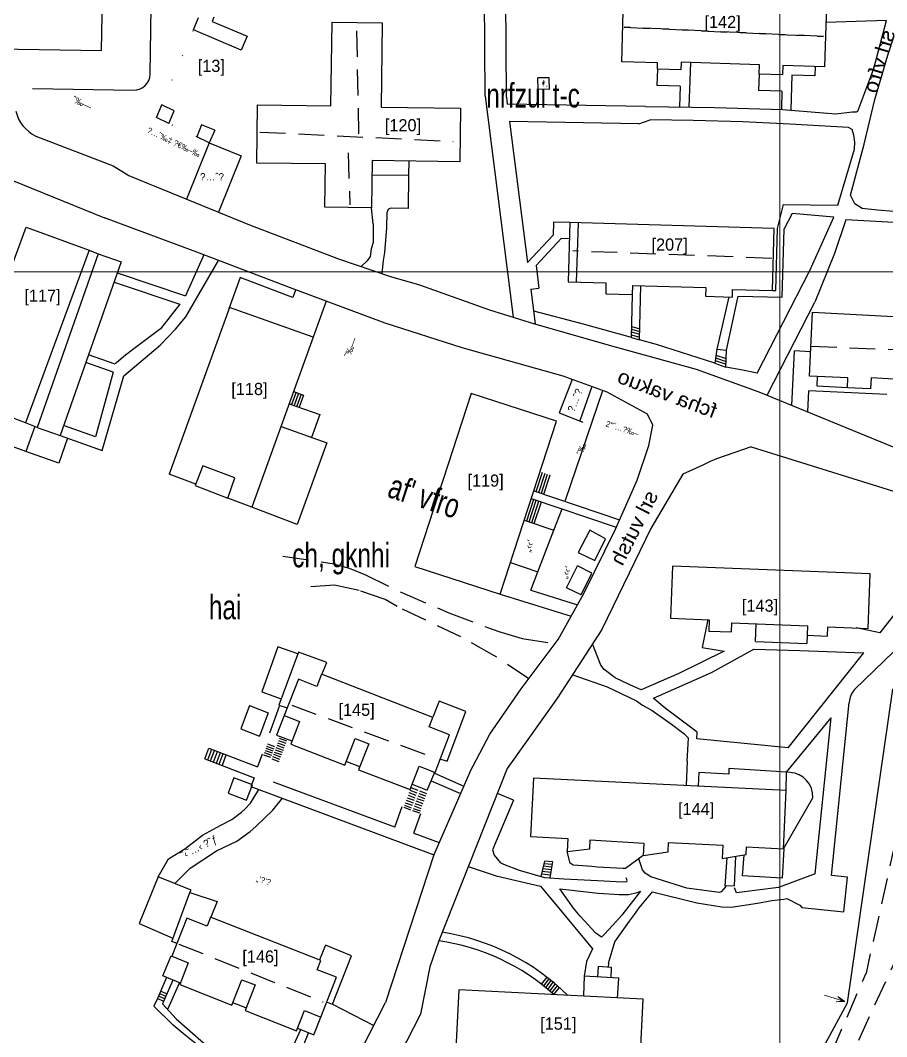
# Model space of a CAD drawing. Header units: millimetres. Extents: x 206768 to 208678, y 737854 to 739416.
# Drawn here: x 207342.4 to 207449.1, y 738494.7 to 738619.9 of the extents above; entities that cross this region are included whole.
import ezdxf
from ezdxf.enums import TextEntityAlignment as Align

# ---------------------------------------------------------------- set-up
doc = ezdxf.new("R2010")
doc.units = ezdxf.units.MM
doc.header["$LTSCALE"] = 0.5
doc.linetypes.add('DOT', pattern=[6.35, 0, -6.35])
doc.linetypes.add('HIDDEN', pattern=[9.524999999999999, 6.35, -3.175])
doc.layers.get('0').update_dxf_attribs({"color": 2})
for name, color, linetype in [('1BATIM', 6, 'Continuous'), ('1GADA', 14, 'Continuous'), ('1MADREGOT', 60, 'Continuous'), ('1nahal', 40, 'HIDDEN'), ('A-BETON', 213, 'DOT'), ('F-MADREGOT', 61, 'Continuous'), ('H-HOUSE', 6, 'Continuous'), ('H-KATAN', 6, 'Continuous'), ('H-MIKLAT', 6, 'Continuous'), ('H-ROOF', 6, 'HIDDEN'), ('H-SCHACHA', 6, 'Continuous'), ('H-ZIBUR', 6, 'Continuous'), ('MISPAR', 1, 'Continuous'), ('TEXT', 7, 'Continuous'), ('TR_ANOT_L', 7, 'Continuous')]:
    doc.layers.add(name, color=color, linetype=linetype)
for name, color, linetype, lineweight in [('1COVER', 7, 'Continuous', 25), ('1DIRT-ROAD', 30, 'HIDDEN', 25), ('1KAV-ASFLT', 7, 'Continuous', 25), ('1PRAT', 12, 'Continuous', 25), ('A-NOTE', 82, 'Continuous', 9), ('R-MER', 7, 'Continuous', 25), ('rehovot', 7, 'Continuous', 40)]:
    doc.layers.add(name, color=color, linetype=linetype, lineweight=lineweight)
doc.layers.add('help', color=2, linetype='Continuous', lineweight=9, plot=False)
doc.styles.add('NR1', font='narkism$.shx')
doc.styles.add('REHOV-BIG', font='gil1.shx', dxfattribs={"height": 1.8})
doc.styles.add('TRHEBTXT', font='hebtxt')

# ---------------------------------------------------------------- blocks, each defined once
blk = doc.blocks.new('ANOT0')
at = {"style": 'TRHEBTXT', "flags": 8}
blk.add_attdef('TEXT', text='', height=1.6, dxfattribs=at).set_placement((0, -1.155555555555556), align=Align.TOP_CENTER)
blk = doc.blocks.new('ANOT10')
at = {"style": 'TRHEBTXT', "flags": 8}
blk.add_attdef('TEXT', text='', height=1.6, dxfattribs=at).set_placement((0, -1.155555555555556), align=Align.TOP_CENTER)
blk = doc.blocks.new('ANOT200')
at = {"style": 'TRHEBTXT', "flags": 8}
blk.add_attdef('TEXT', text='', height=1.8, dxfattribs=at).set_placement((0, 0), align=Align.MIDDLE_CENTER)
blk = doc.blocks.new('ANOT204')
at = {"style": 'TRHEBTXT', "flags": 8}
blk.add_attdef('TEXT', text='', height=1.8, dxfattribs=at).set_placement((0, 0), align=Align.MIDDLE_CENTER)
blk = doc.blocks.new('TR_LOT')
at = {"flags": 8}
blk.add_attdef('LOT', text='', height=3, dxfattribs=at).set_placement((0, 0), align=Align.MIDDLE_CENTER)
blk = doc.blocks.new('hetz')
for p, q in [((0, 0), (-1, 0.35)), ((-0.3, 0), (-1, 0.35)), ((0, 0), (-1, -0.35)), ((-1, -0.35), (-0.3, 0))]:
    blk.add_line(p, q)

msp = doc.modelspace()

# ---------------------------------------------------------------- linework, layer by layer
at = {"layer": '1BATIM'}
for p, q in [((207390.2387335484, 738602.5423281081), (207390.2147539567, 738600.7424428391)), ((207390.2147539567, 738600.7424428391), (207385.7151358755, 738600.8024355556)), ((207374.5064323074, 738569.8245796401), (207380.1313049464, 738567.829712018)), ((207380.1313049464, 738567.829712018), (207376.4927264043, 738557.7530259035)), ((207376.4927264043, 738557.7530259035), (207370.8876020843, 738559.896681287)), ((207404.44932762, 738558.3138099433), (207408.1213856599, 738557.0655894538)), ((207406.1435685653, 738551.9288232763), (207408.1213856598, 738557.0655894538)), ((207402.7468460409, 738553.0834506289), (207406.1435685654, 738551.9288232763)), ((207409.6746152031, 738549.9737638428), (207410.9972309795, 738552.6664739104)), ((207412.7923710246, 738551.7847300597), (207410.9972309795, 738552.6664739104)), ((207411.4697552482, 738549.092019992), (207412.7923710246, 738551.7847300597)), ((207411.4697552482, 738549.092019992), (207409.6746152031, 738549.9737638428)), ((207370.6008510357, 738535.4895239215), (207369.5302862097, 738532.5797042853)), ((207370.6008510357, 738535.4895239215), (207372.9314425628, 738534.5837657476)), ((207372.9314425628, 738534.5837657476), (207371.8608777368, 738531.6739461113)), ((207369.5302862097, 738532.5797042853), (207371.8608777368, 738531.6739461113))]:
    msp.add_line(p, q, dxfattribs=at)
at = {"layer": '1COVER'}
for p, q in [((207399.6255183817, 738610.5187842441), (207399.5293674544, 738625.0585700817)), ((207402.25851502, 738610.4249035781), (207402.17, 738623.8100000002)), ((207358.3781427618, 738613.2474900542), (207358.52, 738621.48)), ((207424.9272355368, 738614.6736077023), (207424.7494429465, 738609.1883770444)), ((207440.3047567362, 738614.1905282638), (207440.2675013914, 738613.0411318833)), ((207420.8597264844, 738613.8543411666), (207420.7949345803, 738611.8553909397)), ((207433.3806525666, 738613.2468569729), (207433.3158606624, 738611.2479067461)), ((207437.4189973182, 738613.1334603467), (207437.2789588965, 738608.8130157039)), ((207440.2675013914, 738613.0411318833), (207437.4189973182, 738613.1334603467)), ((207343.8928520032, 738611.480936641), (207356.3465278961, 738611.2822022394)), ((207423.6822514224, 738611.7618044395), (207420.7949345803, 738611.8553909397)), ((207423.6822514225, 738611.7618044394), (207423.5994077759, 738609.2059245295)), ((207399.6255183817, 738610.5187842441), (207403.0938553461, 738583.3054979864)), ((207402.25851502, 738610.4249035781), (207402.3686377213, 738609.5608581793)), ((207436.2042424635, 738611.1542857273), (207433.3158606624, 738611.2479067461)), ((207436.2042424636, 738611.1542857274), (207436.1312944286, 738608.9037037574)), ((207419.4000000001, 738609.2700000001), (207402.3686377213, 738609.5608581793)), ((207402.6432746582, 738607.4060002007), (207404.8581934871, 738590.027290823)), ((207418.5574549668, 738607.1342210304), (207402.6432746582, 738607.4060002008)), ((207418.5574549666, 738607.1342210304), (207419.98, 738607.61)), ((207425.25, 738607.52), (207419.98, 738607.61)), ((207431.39, 738607.39), (207425.25, 738607.52)), ((207437.17, 738607.1), (207431.39, 738607.39)), ((207444.39, 738606.68), (207437.17, 738607.1)), ((207444.85, 738606.41), (207444.39, 738606.68)), ((207445.06, 738605.73), (207444.85, 738606.41)), ((207445.17, 738604.88), (207445.06, 738605.73)), ((207365.65, 738604.77), (207362.8320644477, 738597.8559513773)), ((207365.65, 738604.77), (207369.5928903037, 738603.1630094547)), ((207369.5928903037, 738603.1630094547), (207366.7749547515, 738596.248960832)), ((207390.2147539567, 738600.7424428391), (207390.1610075483, 738596.7113149785)), ((207385.86, 738594.82), (207385.6613894671, 738596.7713076951)), ((207390.1610075483, 738596.7113149785), (207388.082296996, 738596.739030107)), ((207387.55, 738594.32), (207387.5756756005, 738596.245740373)), ((207408.0804670543, 738595.012288078), (207408.0339976873, 738593.3936864835)), ((207410.0796433236, 738594.9548925731), (207408.0804670543, 738595.012288078)), ((207435.440670749, 738586.5828468319), (207435.6592173388, 738594.2217999935)), ((207408.0339976873, 738593.3936864835), (207404.8581934871, 738590.027290823)), ((207409.0226596841, 738592.9844140561), (207405.9099238932, 738589.6848717676)), ((207410.0222478187, 738592.9557163037), (207409.0226596841, 738592.9844140561)), ((207405.9099238932, 738589.6848717676), (207406.2666478402, 738586.8859422)), ((207354.3301927925, 738588.7657568955), (207362.7147105731, 738585.9557775626)), ((207353.9312470377, 738587.6338612421), (207362.0125970776, 738584.925485258)), ((207405.2746719843, 738586.7595147444), (207406.2666478402, 738586.8859422)), ((207405.2746719843, 738586.7595147444), (207405.8221612837, 738582.4638009254)), ((207418.6438197152, 738580.5254610874), (207418.8350121406, 738587.1942949394)), ((207435.0408343492, 738586.5942859492), (207435.440670749, 738586.5828468319)), ((207380.0533648971, 738585.2803616984), (207378.45, 738580.84)), ((207417.6513558589, 738580.8026552639), (207417.8029178953, 738586.0891724302)), ((207437.4075142985, 738572.4448514204), (207437.7390181321, 738579.1450785539)), ((207439.7365737042, 738579.0462264576), (207437.7390181321, 738579.1450785539)), ((207353.8212524421, 738576.5348032159), (207350.43940963, 738577.7267609986)), ((207354.0836055707, 738577.5026303062), (207350.7718245514, 738578.6698942448)), ((207433.1579871863, 738576.4171329418), (207431.15, 738576.81)), ((207440.5275629952, 738574.7970598001), (207440.5871033089, 738576.0004655684)), ((207412.7852955445, 738574.7508867076), (207411.2876118501, 738570.5366597163)), ((207439.3703457895, 738571.6441696445), (207439.4991365612, 738574.2472388556)), ((207449.1253465619, 738573.7706781164), (207439.4991365612, 738574.2472388556)), ((207444.2623889077, 738574.6121613408), (207440.5275629952, 738574.7970598001)), ((207375.5091908505, 738572.6520299587), (207379.265201674, 738571.3199563527)), ((207379.265201674, 738571.3199563527), (207378.246307373, 738568.4982285993)), ((207351.6604322041, 738568.5634846552), (207347.7015391364, 738569.9588284558)), ((207348.2125329846, 738568.4003403141), (207347.1290500217, 738565.326264098)), ((207347.2693997384, 738568.7327552356), (207352.4621091217, 738566.9025429207)), ((207347.1290500217, 738565.326264098), (207343.0668273083, 738566.7580272659)), ((207405.62558762, 738561.9275127425), (207416.1856697299, 738558.3378878733)), ((207405.3160455147, 738560.9765383217), (207415.7747639455, 738557.4213693951)), ((207432.949442092, 738543.3710918978), (207433.0337252458, 738545.5322893974)), ((207439.2930580641, 738544.1244614384), (207439.2540893281, 738543.125221008)), ((207432.949442092, 738543.3710918978), (207439.2540893281, 738543.125221008)), ((207436.9598587713, 738530.2543010974), (207446.3048644159, 738541.9587116375)), ((207445.1404678103, 738537.4598886654), (207450, 738542.1412341772)), ((207442.2895872332, 738514.5361798793), (207444.474208658, 738535.8613311067)), ((207436.7621518674, 738527.2608228562), (207442.2694724354, 738533.9649774008)), ((207440.3, 738514.74), (207442.2694724354, 738533.9649774008)), ((207424.5179698965, 738528.608237153), (207424.7, 738531.43)), ((207425.6978272484, 738531.3640976218), (207425.750746991, 738532.1844397568)), ((207436.9598587713, 738530.2543010974), (207425.6978272484, 738531.3640976216)), ((207424.5179698965, 738528.608237153), (207424.3908096856, 738525.6108893246)), ((207437.2021930877, 738527.2317599467), (207436.7621518674, 738527.2608228562)), ((207403.1504816299, 738523.8256340409), (207401.1440229398, 738524.6125190251)), ((207436.41, 738517.82), (207440.0013400979, 738524.1009259011)), ((207444.2791744664, 738514.3323597587), (207442.2895872332, 738514.5361798793)), ((207443.8412094385, 738510.0571703167), (207444.2791744664, 738514.3323597587)), ((207438.64, 738510.59), (207443.8412094385, 738510.0571703167)), ((207412.14, 738503.95), (207411.84, 738502.11)), ((207414.83, 738503.74), (207414.7974672723, 738503.223339367)), ((207361.9780273757, 738501.3326858882), (207360.5237776625, 738498.0372759873)), ((207359.2727532677, 738499.3961473127), (207358.8436700212, 738498.4238210568)), ((207380.8253962813, 738498.6835257452), (207385.927822426, 738496.0647662169))]:
    msp.add_line(p, q, dxfattribs=at)
msp.add_lwpolyline([(207376.2911224895, 738586.6388653114), (207375.9673594043, 738585.7422352271), (207375.1872436358, 738586.0342819623), (207369.4692488991, 738588.2049544458), (207368.0706900423, 738584.33592244)], dxfattribs=at)
for centre, radius, start, end in [((207356.378439615, 738613.2819476337), 2, 269.0857577997036, 359.0128142195102), ((207388.0756311653, 738596.2390745423), 0.5, 89.23612943542302, 179.2361294354008), ((207447.4585895078, 738535.5556009257), 3, 140.5976223121454, 174.150829113376), ((207437.0044861837, 738524.2382817055), 3, 357.3757799691849, 86.22133770659144), ((207390.0500937511, 738479.6811198331), 28.18391670192138, 45.43487783700323, 81.24102156783074), ((207390.0500937511, 738479.6811198331), 27.08391670192138, 48.09187342522131, 81.77715310597343)]:
    msp.add_arc(centre, radius, start, end, dxfattribs=at)
at = {"layer": '1DIRT-ROAD'}
for points in [[(207374.72, 738553.86), (207380.78, 738552.97), (207382.89, 738552.37), (207384.9, 738551.58), (207389.38, 738549.39), (207395.16, 738546.9), (207401.33, 738544.57), (207404.21, 738543.72), (207408.2447464941, 738543.0892310063)], [(207405.0238862559, 738538.7640758294), (207400.71, 738541.64), (207396.64, 738543.93), (207388.82, 738547.67), (207387.31, 738548.52), (207384.12, 738549.64), (207381.08, 738550.3), (207378.16, 738550.07)]]:
    msp.add_lwpolyline(points, dxfattribs=at)
at = {"layer": '1GADA'}
msp.add_lwpolyline([(207436.9272056257, 738482.5655419567), (207438.3239297007, 738487.8299541023), (207444.265084472, 738498.8596222743), (207449.8711462728, 738537.4799986924), (207462.6741092966, 738551.0764591811), (207467.2314864136, 738554.601194539)], dxfattribs=at)
at = {"layer": '1KAV-ASFLT'}
for p, q in [((207344.2752948219, 738605.6209556109), (207353.8032559922, 738601.9518745354)), ((207340.0217521396, 738600.713871482), (207352.7489884065, 738595.5304790596)), ((207419.63, 738571.36), (207414.69, 738574.05)), ((207420.3, 738569.99), (207419.63, 738571.36)), ((207419.8, 738567.48), (207420.3, 738569.99)), ((207418.37, 738563.21), (207419.8, 738567.48)), ((207432.4169644482, 738567.3534178061), (207451.13, 738561.49)), ((207415.68, 738557.21), (207418.37, 738563.21)), ((207411.78, 738549.27), (207415.68, 738557.21)), ((207408.64, 738543.62), (207411.78, 738549.27)), ((207404.09, 738537.51), (207408.64, 738543.62)), ((207400.23, 738531.96), (207404.09, 738537.51)), ((207397.7363102105, 738527.2727867846), (207400.23, 738531.96)), ((207402.372698298, 738527.6970041625), (207393.923732996, 738506.4865943284)), ((207397.7649459383, 738527.257552013), (207393.2994684592, 738517.0830981759)), ((207393.2994684592, 738517.0830981759), (207387.3754413224, 738498.885326266)), ((207384.36, 738493.01), (207387.3754413224, 738498.885326266))]:
    msp.add_line(p, q, dxfattribs=at)
for points in [[(207353.8032559922, 738601.9518745354), (207355.75, 738600.75), (207358.14, 738599.78), (207358.97, 738599.43), (207370.6, 738594.69), (207381.58, 738590.49), (207387.99, 738588.32), (207391.57, 738587.29), (207400.17, 738584.21), (207405.73, 738582.49), (207415.65, 738579.67), (207425.63, 738576.9), (207433.34, 738574.1)], [(207414.69, 738574.05), (207414.68, 738574.06), (207409.25, 738576.04), (207396.82, 738579.55), (207387.32, 738582.56), (207375.54, 738586.97), (207364.45, 738591.18), (207352.7489884065, 738595.5304790596)], [(207417.6513558589, 738580.8026552639), (207411.61, 738582.49), (207405.62, 738584.05)], [(207428.19, 738579.35), (207427.92, 738577.65), (207420.74, 738579.94), (207418.6438197152, 738580.5254610872)], [(207431.15, 738576.81), (207429.31, 738577.17), (207429.36, 738579.24)], [(207433.35, 738574.1), (207450, 738567.308101852)], [(207432.4169644481, 738567.3534178061), (207428.14, 738565.85), (207427.35, 738565.52), (207426.45, 738565.06), (207423.99, 738563.96)], [(207423.98, 738563.95), (207420.07, 738557.29), (207414.03, 738544.82), (207408.56, 738536.4), (207402.372698298, 738527.6970041625)], [(207393.923732996, 738506.4865943284), (207392.81, 738503.26), (207391.6873225079, 738497.4314326866), (207389.097713616, 738492.3858040324)]]:
    msp.add_lwpolyline(points, dxfattribs=at)
msp.add_arc((207346.2446981065, 738609.7003883019), 4.52993602355974, 193.0646788907612, 244.2304219534528, dxfattribs=at)
at = {"layer": '1MADREGOT'}
for p, q in [((207417.6708458657, 738581.4824709878), (207418.663309722, 738581.2052768111)), ((207417.6805908691, 738581.8223788497), (207418.6730547255, 738581.5451846729)), ((207417.6903358724, 738582.1622867116), (207418.6827997288, 738581.8850925349)), ((207417.6513558589, 738580.8026552639), (207418.6438197152, 738580.5254610872)), ((207417.6611008622, 738581.1425631259), (207418.6535647187, 738580.8653689491)), ((207427.92, 738577.65), (207429.31, 738577.17)), ((207427.9725657871, 738577.9809697705), (207429.31836314, 738577.5162339938)), ((207428.0251315741, 738578.3119395409), (207429.3267262799, 738577.8624679877)), ((207428.0776973612, 738578.6429093111), (207429.3350894199, 738578.2087019816)), ((207376.3496414206, 738574.0516057477), (207375.8062311268, 738572.5466842795)), ((207376.0439954069, 738574.1600034619), (207377.2827152194, 738573.72069004)), ((207376.6606660202, 738573.941300512), (207376.1172557264, 738572.4363790435)), ((207376.9716906199, 738573.830995276), (207376.428280326, 738572.3260738075)), ((207377.2827152194, 738573.72069004), (207376.7393049256, 738572.2157685717)), ((207405.9380562141, 738561.8212971824), (207406.7119114772, 738564.1987332343)), ((207406.2505248082, 738561.7150816221), (207407.0243800713, 738564.0925176743)), ((207406.5629934024, 738561.6088660621), (207407.3368486655, 738563.9863021141)), ((207406.8754619965, 738561.5026505019), (207407.6493172596, 738563.8800865539)), ((207404.7617962141, 738558.2075943833), (207405.6285141088, 738560.8703227615)), ((207405.0742648083, 738558.101378823), (207405.940982703, 738560.7641072014)), ((207405.3867334024, 738557.995163263), (207406.2534512971, 738560.6578916411)), ((207405.6992019964, 738557.888947703), (207406.5659198912, 738560.5516760811)), ((207374.281324442, 738531.4313830729), (207375.1744150016, 738531.1054490493)), ((207365.1087345829, 738528.9140120678), (207365.6111100263, 738530.2207710026)), ((207365.4634262937, 738528.777653019), (207365.9658017372, 738530.0844119536)), ((207372.627401016, 738530.2051279121), (207373.5049725988, 738529.8834574337)), ((207372.7216020907, 738530.4688161016), (207373.6013359698, 738530.1463530416)), ((207372.8158031654, 738530.7325042909), (207373.6976993408, 738530.4092486497)), ((207373.8699244604, 738530.3041075718), (207374.7503002752, 738529.9828138031)), ((207373.9727744558, 738530.5859264471), (207374.8563289568, 738530.2634726147)), ((207374.0756244512, 738530.8677453223), (207374.9623576384, 738530.5441314261)), ((207374.1784744466, 738531.1495641976), (207375.0683863201, 738530.8247902377)), ((207365.8181180047, 738528.6412939699), (207366.3204934481, 738529.9480529047)), ((207366.1728097156, 738528.504934921), (207366.6751851589, 738529.8116938557)), ((207366.5275014264, 738528.3685758722), (207367.0298768698, 738529.6753348068)), ((207366.8821931373, 738528.2322168231), (207367.3845685807, 738529.5389757578)), ((207367.2758970643, 738528.1413499299), (207367.7580118957, 738529.39540777)), ((207372.344797792, 738529.4140633439), (207373.2158824858, 738529.0947706095)), ((207372.4389988667, 738529.6777515333), (207373.3122458568, 738529.3576662176)), ((207372.5331999413, 738529.9414397227), (207373.4086092278, 738529.6205618256)), ((207373.3556744833, 738528.8950131955), (207374.2201568672, 738528.5795197457)), ((207373.4585244788, 738529.1768320708), (207374.3261855488, 738528.8601785571)), ((207373.5613744741, 738529.458650946), (207374.4322142304, 738529.1408373686)), ((207373.6642244696, 738529.7404698213), (207374.538242912, 738529.4214961801)), ((207373.767074465, 738530.0222886965), (207374.6315568488, 738529.7067952467)), ((207390.367248115, 738525.0462057127), (207391.2265131286, 738524.7313507565)), ((207390.4891718422, 738525.3529863732), (207391.3400507634, 738525.0412042792)), ((207389.9214836686, 738523.8037187599), (207390.7723625898, 738523.491936666)), ((207390.0350213034, 738524.1135722826), (207390.8859002245, 738523.8017901885)), ((207390.1485589381, 738524.4234258052), (207390.9994378592, 738524.1116437112)), ((207390.2549519806, 738524.735897275), (207391.1129754939, 738524.4214972339)), ((207391.2247858757, 738524.029070886), (207392.0756647968, 738523.7172887919)), ((207391.3383235104, 738524.3389244087), (207392.1892024315, 738524.0271423146)), ((207391.4518611451, 738524.6487779312), (207392.3027400662, 738524.3369958373)), ((207391.5653987798, 738524.9586314539), (207392.4162777009, 738524.6468493599)), ((207389.6087096482, 738522.9501327903), (207390.4595885693, 738522.6383506961)), ((207389.6944083992, 738523.1840117145), (207390.5452873204, 738522.8722296206)), ((207389.8079460339, 738523.4938652372), (207390.6588249551, 738523.1820831432)), ((207390.6849365858, 738522.5557778709), (207391.5358155069, 738522.2439957769)), ((207390.7706353368, 738522.7896567953), (207391.6215142579, 738522.4778747014)), ((207390.8841729716, 738523.0995103179), (207391.7350518927, 738522.787728224)), ((207390.9977106063, 738523.4093638406), (207391.8485895274, 738523.0975817466)), ((207391.111248241, 738523.7192173633), (207391.9621271621, 738523.4074352693)), ((207407.98, 738516.2), (207406.95, 738516.31)), ((207407.8181162188, 738515.2216588875), (207406.7204634762, 738515.3388839378)), ((207407.8720774792, 738515.5477725917), (207406.7969756508, 738515.6625892919)), ((207407.9260387395, 738515.8738862957), (207406.8734878254, 738515.986294646)), ((207407.710193698, 738514.5694314793), (207406.567439127, 738514.6914732297)), ((207407.7641549584, 738514.8955451833), (207406.6439513016, 738515.0151785837)), ((207406.5917313818, 738501.1266967293), (207407.2635618853, 738501.997698322)), ((207406.8518039411, 738500.9235556305), (207407.5236823728, 738501.7946193604)), ((207407.1094201161, 738500.7172299271), (207407.7814423941, 738501.5884801479)), ((207407.3645782646, 738500.5077174896), (207408.0368404919, 738501.3792787952)), ((207359.6724473492, 738500.3018761027), (207360.4500932801, 738499.9587044165)), ((207407.617275645, 738500.2950147641), (207408.2898742338, 738501.1670121489)), ((207407.8675084107, 738500.0791167633), (207408.5405402074, 738500.9516757851)), ((207408.1152716014, 738499.8600170566), (207408.7888340137, 738500.7332640002)), ((207359.2727532676, 738499.3961473127), (207360.0503991985, 738499.0529756265)), ((207359.4059846282, 738499.6980569094), (207360.183630559, 738499.3548852232)), ((207359.5392159887, 738499.999966506), (207360.3168619195, 738499.6567948199))]:
    msp.add_line(p, q, dxfattribs=at)
at = {"layer": '1nahal'}
for p, q in [((207454.3332354583, 738537.4008778911), (207446.5576467837, 738502.5067249665)), ((207443.6683697075, 738489.9376924668), (207450.8012031758, 738505.426901185)), ((207440.4618705707, 738488.3341453719), (207446.5576467837, 738502.5067249665))]:
    msp.add_line(p, q, dxfattribs=at)
at = {"layer": '1PRAT'}
for p, q in [((207407.5431032464, 738612.7729708874), (207406.1429145051, 738612.796883029)), ((207406.1521750358, 738611.3965207387), (207406.1429145051, 738612.796883029)), ((207407.5523637771, 738611.372608597), (207407.5431032464, 738612.7729708874)), ((207407.5523637771, 738611.372608597), (207406.1521750358, 738611.3965207387)), ((207343.0668273083, 738566.7580272659), (207337.130912922, 738568.941746142)), ((207344.1786158251, 738569.8366286164), (207343.0668273083, 738566.7580272659)), ((207374.2563746748, 738535.3594534902), (207373.0824663691, 738532.0734426179)), ((207365.6111100264, 738530.2207710026), (207371.5983241898, 738527.9190233044)), ((207365.1087345829, 738528.9140120678), (207371.1758368175, 738526.5815518913)), ((207372.1570088632, 738529.4828966514), (207371.5983241898, 738527.9190233044)), ((207371.1758368175, 738526.5815518913), (207370.7735537893, 738525.5056570354)), ((207393.4017306693, 738527.1235086782), (207397.0148781557, 738525.5529451047)), ((207370.7735537893, 738525.5056570354), (207393.2994684592, 738517.0830981759)), ((207388.4953163787, 738520.4928962325), (207373.5543863385, 738526.0479151449)), ((207393.0098389844, 738526.2034678279), (207396.6162310547, 738524.6358407001)), ((207388.4953163787, 738520.4928962325), (207389.4209196345, 738523.0189434779)), ((207390.8384332886, 738519.7594774258), (207391.7236055207, 738522.1751850892)), ((207390.8384332886, 738519.7594774258), (207393.9615865048, 738518.5917138887))]:
    msp.add_line(p, q, dxfattribs=at)
at = {"layer": 'A-BETON'}
for p, q in [((207359.8096831283, 738609.4743914185), (207363.7, 738618.7)), ((207364.1162097043, 738605.5109386968), (207360.6787600362, 738607.1714913057))]:
    msp.add_line(p, q, dxfattribs=at)
at = {"layer": 'F-MADREGOT'}
for p, q in [((207406.95, 738516.31), (207406.5039291625, 738514.4227772262)), ((207407.6559017919, 738514.2413195252), (207407.98, 738516.2)), ((207360.4081771341, 738501.9690802947), (207359.2727532677, 738499.3961473127)), ((207361.185823065, 738501.6259086087), (207359.9007949326, 738498.7139641249)), ((207375.39, 738492.14), (207376.9473667086, 738495.5513746949)), ((207377.8898763036, 738495.1736302446), (207376.43, 738491.66))]:
    msp.add_line(p, q, dxfattribs=at)
msp.add_lwpolyline([(207430.4652793334, 738516.90236043), (207430.32, 738513.26), (207429.22, 738513.21), (207429.4619993969, 738516.7362769272)], dxfattribs=at)
at = {"layer": 'H-HOUSE'}
for p, q in [((207416.4652323902, 738614.7684749371), (207416.69, 738622.55)), ((207441.68, 738621.74), (207441.4341127336, 738614.153922487)), ((207420.8847131626, 738614.6252264606), (207416.4652323902, 738614.7684749371)), ((207420.8597264844, 738613.8543411666), (207420.8847131626, 738614.6252264606)), ((207423.7778391564, 738614.7108630472), (207423.7470433265, 738613.7607546663)), ((207433.4179774122, 738614.3983975814), (207423.7778391564, 738614.7108630472)), ((207433.3806525666, 738613.2468569729), (207433.4179774122, 738614.3983975814)), ((207436.3068562827, 738614.3201120719), (207436.2690343677, 738613.1532359542)), ((207441.4341127336, 738614.153922487), (207436.3068562827, 738614.3201120719)), ((207423.7470433265, 738613.7607546663), (207420.8597264844, 738613.8543411666)), ((207436.2690343677, 738613.1532359541), (207433.3806525666, 738613.2468569729)), ((207335.2649533552, 738573.1678697089), (207343.0954848474, 738594.410625563)), ((207343.0954848474, 738594.410625563), (207350.850230727, 738591.551972583)), ((207410.0796430367, 738594.9548825772), (207409.8704471771, 738587.668259711)), ((207435.259380939, 738594.2332391109), (207410.0796433236, 738594.9548925731)), ((207411.0792314583, 738594.9261948207), (207410.8700355988, 738587.6395719545)), ((207411.0792314583, 738594.9261948207), (207410.8700355988, 738587.6395719545)), ((207435.0408343492, 738586.5942859492), (207435.259380939, 738594.2332391109)), ((207350.850230727, 738591.551972583), (207343.0197547795, 738570.3093724241)), ((207350.850230727, 738591.551972583), (207351.9804118736, 738591.1237842994)), ((207351.9804118736, 738591.1237842994), (207344.44, 738569.73)), ((207351.9804118736, 738591.1237842994), (207354.809811612, 738590.126539535)), ((207354.809811612, 738590.126539535), (207347.2693997384, 738568.7327552356)), ((207409.8704474641, 738587.6682697069), (207414.5260769333, 738587.5346551492)), ((207414.5260769333, 738587.5346551492), (207414.4873347437, 738586.1842618705)), ((207417.8029178953, 738586.0891724302), (207417.8354228588, 738587.2229527083)), ((207417.8354228588, 738587.2229527083), (207426.8353280589, 738586.9650196033)), ((207426.8353280589, 738586.9650196033), (207426.804438771, 738585.8868416874)), ((207430.0906201705, 738585.7927270317), (207430.1176023215, 738586.7351864025)), ((207430.1176023215, 738586.7351864025), (207435.0408343492, 738586.5942859492)), ((207414.4873347437, 738586.1842618705), (207417.8029178953, 738586.0891724302)), ((207426.804438771, 738585.8868416874), (207430.0906201705, 738585.7927270317)), ((207439.5883255229, 738576.0498916168), (207439.9770779415, 738583.907204986)), ((207439.9770779415, 738583.907204986), (207450, 738583.410803412)), ((207378.45, 738580.84), (207370.8876020843, 738559.896681287)), ((207444.3219569868, 738575.8156406151), (207439.5883255229, 738576.0498916168)), ((207444.2623889077, 738574.6121613408), (207444.3219569868, 738575.8156406151)), ((207447.1744057707, 738575.8248329908), (207447.1073841726, 738574.471315354)), ((207450, 738575.6848908324), (207447.1744057707, 738575.8248329908)), ((207397.9132143041, 738573.9027703382), (207390.9812123957, 738552.6062836049)), ((207408.4112969109, 738570.4857613116), (207397.9132143041, 738573.9027703382)), ((207447.1073841726, 738574.471315354), (207444.2623889077, 738574.6121613408)), ((207343.0197547795, 738570.3093724241), (207335.2649533552, 738573.1678697089)), ((207344.44, 738569.73), (207343.0197547795, 738570.3093724241)), ((207401.4792239614, 738549.1890654954), (207408.4112969109, 738570.4857613116)), ((207344.44, 738569.73), (207347.2693997384, 738568.7327552356)), ((207363.9943657836, 738562.7311512314), (207360.7012709085, 738563.9488515966)), ((207364.8715386016, 738564.9932907864), (207363.935182197, 738562.5618627346)), ((207368.8154322855, 738563.4997013409), (207364.8715386016, 738564.9932907864)), ((207367.9430048123, 738561.0228296887), (207368.8154322855, 738563.4997013409)), ((207363.935182197, 738562.5618627346), (207367.9430048123, 738561.0228296887)), ((207370.8876020843, 738559.896681287), (207367.9430048123, 738561.0228296887)), ((207390.9812123957, 738552.6062836049), (207401.4792239614, 738549.1890654954)), ((207422.71, 738552.64), (207422.4598644962, 738546.2259990823)), ((207447.07, 738551.69), (207422.71, 738552.64)), ((207446.8312149408, 738544.9651751124), (207447.07, 738551.69)), ((207422.4598644962, 738546.2259990823), (207427.2504999438, 738546.0391721663)), ((207427.2504999438, 738546.0391721663), (207427.1958716905, 738544.6383887437)), ((207429.9923310904, 738544.5293314192), (207430.0360039548, 738545.6491956054)), ((207430.0360039548, 738545.6491956054), (207439.3383724818, 738545.2864185077)), ((207439.3383724818, 738545.2864185077), (207439.2930580641, 738544.1244614384)), ((207441.7992957894, 738544.0267222824), (207441.8434796154, 738545.1596885999)), ((207441.8434796154, 738545.1596885999), (207446.8312149408, 738544.9651751124)), ((207427.1958716905, 738544.6383887437), (207429.9923310904, 738544.5293314192)), ((207439.2930580641, 738544.1244614384), (207441.7992957894, 738544.0267222824)), ((207376.63, 738542.03), (207374.2327340798, 738535.5141765035)), ((207380.1238156964, 738540.7713897871), (207376.63, 738542.03)), ((207379.53, 738539.31), (207380.1238156964, 738540.7713897871)), ((207379.4784609385, 738539.3300324493), (207378.8935908487, 738537.8252465017)), ((207393.1952542502, 738533.9997869037), (207379.4784609385, 738539.3300324493)), ((207376.6324416444, 738538.7040687519), (207374.9004627997, 738534.2476743305)), ((207378.8935908487, 738537.8252465017), (207376.6324416444, 738538.7040687519)), ((207374.2327340798, 738535.5141765035), (207375.2566507673, 738535.1641486146)), ((207393.981171657, 738536.0122941153), (207393.19, 738534.04)), ((207397.273602786, 738534.7265002489), (207393.981171657, 738536.0122941153)), ((207374.9004627997, 738534.2476743305), (207373.95, 738531.82)), ((207374.9004627997, 738534.2476743305), (207376.7770436332, 738533.5183623043)), ((207392.7501740998, 738532.8541852465), (207393.1952542502, 738533.9997869037)), ((207394.9623598289, 738528.6026349522), (207397.273602786, 738534.7265002489)), ((207376.7770436332, 738533.5183623043), (207375.6845824202, 738530.7072849879)), ((207395.2700864187, 738531.8751397183), (207392.7501740998, 738532.8541852465)), ((207373.95, 738531.82), (207375.8447464922, 738531.1194127453)), ((207382.3559145329, 738528.1147004047), (207383.6341422045, 738531.403979353)), ((207383.6341422045, 738531.403979353), (207385.2998722999, 738530.7566887856)), ((207393.4682659792, 738527.237668947), (207395.2700864187, 738531.8751397183)), ((207375.6845824202, 738530.7072849879), (207382.3559145329, 738528.1147004047)), ((207385.2998722999, 738530.7566887856), (207384.0592530762, 738527.5639989893)), ((207394.06, 738528.9), (207394.9623598289, 738528.6026349522)), ((207384.1892364323, 738527.8985065696), (207382.5352289536, 738528.5761324033)), ((207384.0592530762, 738527.5639989893), (207390.3884093696, 738525.1046807071)), ((207390.3884093696, 738525.1046807071), (207391.5124715205, 738527.9975863667)), ((207391.5124715205, 738527.9975863667), (207393.4682659792, 738527.237668947)), ((207429.6722396268, 738527.7290823475), (207429.6410096417, 738527.0110854479)), ((207436.7621518674, 738527.2608228562), (207429.6722396268, 738527.7290823475)), ((207392.51, 738525.03), (207393.452900313, 738527.2436392254)), ((207405.6, 738526.51), (207405.21, 738519.35)), ((207436.74, 738525.02), (207405.6, 738526.51)), ((207425.96, 738527.21), (207425.89, 738525.56)), ((207429.6410096417, 738527.0110854479), (207425.96, 738527.21)), ((207436.74, 738525.02), (207436.7621518674, 738527.2608228561)), ((207390.6497351369, 738525.7772331907), (207392.51, 738525.03)), ((207436.41, 738517.82), (207436.74, 738525.02)), ((207405.21, 738519.35), (207409.8356830869, 738519.076262367)), ((207409.8356830869, 738519.076262367), (207409.74, 738517.47)), ((207412.55, 738517.83), (207412.5630723905, 738518.9219627053)), ((207412.5630723905, 738518.9219627053), (207419.2, 738518.53)), ((207409.74, 738517.47), (207412.55, 738517.83)), ((207419.2, 738518.53), (207419.11, 738517)), ((207422.1709233868, 738517.428212657), (207422.2082256806, 738518.5839546365)), ((207422.2082256806, 738518.5839546365), (207428.9037499551, 738518.2856962534)), ((207428.9037499551, 738518.2856962534), (207428.82, 738516.63)), ((207431.78, 738517.12), (207431.82, 738518.06)), ((207431.82, 738518.06), (207436.41, 738517.82)), ((207419.11, 738517), (207422.1709233868, 738517.428212657)), ((207428.82, 738516.63), (207431.78, 738517.12)), ((207361.0261933044, 738506.4148773929), (207363.28, 738512.42)), ((207363.28, 738512.42), (207366.61, 738511.31)), ((207366.61, 738511.31), (207365.86, 738509.4)), ((207362.91168537, 738509.2775719311), (207361.0634010725, 738504.5762384535)), ((207365.3903178094, 738508.3030926735), (207362.91168537, 738509.2775719311)), ((207365.8267254188, 738509.413082736), (207365.3903178094, 738508.3030926735)), ((207379.4028313263, 738504.0765529246), (207365.8267254188, 738509.413082736)), ((207361.6818279083, 738506.1492815133), (207361.0261933044, 738506.4148773929)), ((207379.97, 738505.95), (207379.2342468821, 738504.1428205214)), ((207383.19, 738504.63), (207379.97, 738505.95)), ((207359.9237640207, 738502.1654543102), (207360.9516898911, 738504.6201553463)), ((207360.9516898911, 738504.6201553463), (207363.075607835, 738503.7851818398)), ((207363.075607835, 738503.7851818398), (207362.01451, 738501.0859932995)), ((207378.9520614853, 738502.9295614079), (207379.4028313263, 738504.0765529246)), ((207380.8253962813, 738498.6835257452), (207383.19, 738504.63)), ((207381.3360770069, 738501.992611265), (207378.9520614853, 738502.9295614079)), ((207362.0931437284, 738501.2860193966), (207359.9237640207, 738502.1654543102)), ((207368.4338327338, 738498.5625202976), (207369.6641391514, 738501.6923203425)), ((207369.6641391514, 738501.6923203425), (207371.3181438612, 738501.0421596888)), ((207379.4100592472, 738497.0921142703), (207381.3360770069, 738501.992611265)), ((207411.84, 738502.11), (207411.74, 738499.75)), ((207416.1030675924, 738501.8693741625), (207411.84, 738502.11)), ((207415.94, 738499.44), (207416.1030675924, 738501.8693741625)), ((207362.01451, 738501.0859932995), (207368.4338327338, 738498.5625202976)), ((207371.3181438612, 738501.0421596888), (207370.0779943738, 738497.8871343447)), ((207396.3851526834, 738500.4471828659), (207395.9746069899, 738492.4081111939)), ((207419.1053242321, 738499.2871213197), (207396.3851526834, 738500.4471828659)), ((207370.18, 738498.22), (207368.5469031766, 738498.850162361)), ((207380.1388151552, 738498.946337119), (207380.8253962813, 738498.6835257452)), ((207418.6949391972, 738491.2480390292), (207419.1053242321, 738499.2871213197)), ((207370.0779943738, 738497.8871343447), (207376.3974634714, 738495.4032062233)), ((207376.3974634714, 738495.4032062233), (207377.3755769362, 738497.8917401384)), ((207377.3755769362, 738497.8917401384), (207379.4100592472, 738497.0921142703)), ((207378.543564241, 738494.9116414097), (207379.4026343918, 738497.0950325095)), ((207376.5226116533, 738495.7216104844), (207378.543564241, 738494.9116414097))]:
    msp.add_line(p, q, dxfattribs=at)
msp.add_lwpolyline([(207378.45, 738580.84), (207368.1300000001, 738584.5), (207360.7012709085, 738563.9488515966)], dxfattribs=at)
at = {"layer": 'H-KATAN'}
msp.add_lwpolyline([(207368.6819367037, 738526.572871553), (207367.9691851762, 738524.6633431276), (207370.2630909105, 738523.8071448699), (207370.9758038571, 738525.7166865045), (207368.6819367037, 738526.572871553)], dxfattribs=at)
at = {"layer": 'H-MIKLAT'}
for p, q in [((207363.7, 738618.7), (207364.338759548, 738620.2049174951)), ((207366.2368217265, 738620.2744819906), (207366.0133280514, 738619.7479308922)), ((207366.0133280514, 738619.7479308922), (207370.3368957937, 738617.9128002714)), ((207369.59, 738616.2), (207363.7, 738618.7)), ((207370.3368957937, 738617.9128002714), (207369.59, 738616.2)), ((207359.15, 738607.91), (207359.8096831283, 738609.4743914185)), ((207361.3441355113, 738608.738030923), (207359.889468536, 738609.4407469694)), ((207360.6827364851, 738607.1695703749), (207359.15, 738607.91)), ((207360.6827364851, 738607.1695703749), (207361.3441355113, 738608.738030923)), ((207364.7173502812, 738606.9858890995), (207364.1162097042, 738605.5109386967)), ((207366.3268687651, 738606.3299030624), (207364.7173502812, 738606.9858890995)), ((207365.65, 738604.77), (207364.1162097043, 738605.5109386968)), ((207366.326868765, 738606.3299030623), (207365.65, 738604.77))]:
    msp.add_line(p, q, dxfattribs=at)
at = {"layer": 'H-ROOF'}
for points in [[(207441.32, 738617.88), (207416.77, 738619.03), (207441.32, 738617.88)], [(207383.8, 738618.57), (207384.04, 738605.91)], [(207371.89, 738606.11), (207395.72, 738604.96)], [(207382.76, 738603.57), (207382.97, 738597.13)], [(207434.95, 738590.55), (207410.44, 738591.46)], [(207439.7703822965, 738579.729552637), (207450, 738579.3342881141)], [(207375.82, 738535.52), (207393.61, 738528.95)], [(207361.92, 738506.09), (207379.69, 738498.95)]]:
    msp.add_lwpolyline(points, dxfattribs=at)
at = {"layer": 'H-SCHACHA'}
for p, q in [((207412.53, 738557.05), (207411.11, 738554.31)), ((207414.47, 738556), (207412.53, 738557.05)), ((207413.14, 738553.32), (207414.47, 738556)), ((207411.11, 738554.31), (207413.14, 738553.32)), ((207374.0968664298, 738542.6854777745), (207372.1376271627, 738537.1649066996)), ((207376.5575949601, 738541.8332014488), (207374.0968664298, 738542.6854777745)), ((207372.1376271627, 738537.1649066996), (207374.52657806, 738536.3128511497))]:
    msp.add_line(p, q, dxfattribs=at)
for points in [[(207436.43, 738517.83), (207436.2469690598, 738514.2024316305), (207431.36, 738514.48), (207431.5398032536, 738517.0802377007)], [(207363.28, 738512.42), (207363.41, 738512.71), (207359.3665744643, 738514.3466875637), (207357.01, 738508.6), (207361.1777889153, 738506.8187941228)], [(207415.1542005854, 738501.9229322901), (207415.1914475507, 738503.1985314906), (207413.58, 738503.3), (207413.4974063629, 738502.0163161547)]]:
    msp.add_lwpolyline(points, dxfattribs=at)
at = {"layer": 'H-ZIBUR'}
for p, q in [((207352.3836322901, 738616.1460528265), (207352.5530804727, 738625.9797692157)), ((207380.6458693307, 738609.3593856784), (207380.7837995212, 738619.6658701214)), ((207380.7837995212, 738619.6658701214), (207386.9588626758, 738619.5832919062)), ((207386.9588626758, 738619.5832919062), (207386.8199950958, 738609.1912302013)), ((207338.35, 738616.37), (207352.3836322901, 738616.1460528265)), ((207371.5173951598, 738602.2960639431), (207371.6128158654, 738609.4798231145)), ((207371.6128158654, 738609.4798231145), (207380.6458693307, 738609.3593856784)), ((207386.8199950958, 738609.1912302013), (207396.619236644, 738609.0603823991)), ((207396.619236644, 738609.0603823991), (207396.531147226, 738602.4583873192)), ((207379.9806325043, 738602.1835634896), (207371.5173951598, 738602.2960639432)), ((207379.9096527505, 738596.8478796608), (207379.9806325043, 738602.1835634896)), ((207385.7391328662, 738602.6022755887), (207385.6614477768, 738596.7713069177)), ((207396.531147226, 738602.4583873192), (207385.7391328662, 738602.6022755887)), ((207385.6614477768, 738596.7713069177), (207379.9096527505, 738596.8478796608))]:
    msp.add_line(p, q, dxfattribs=at)
at = {"layer": 'help'}
msp.add_line((207443.942329352, 738498.9931672703, 29.03000000000003), (207441.4372359062, 738499.8062389753, 29.03000000000003), dxfattribs=at)
at = {"layer": 'help', "elevation": 8.36}
for points in [[(207237.5062545967, 738869.544511107), (207435.9562545967, 738869.544511107), (207435.9562545967, 738588.8795111071), (207237.5062545967, 738588.8795111071)], [(207435.9562545967, 738869.544511107), (207634.4062545967, 738869.544511107), (207634.4062545967, 738588.8795111071), (207435.9562545967, 738588.8795111071)], [(207237.5062545967, 738588.8795111071), (207435.9562545967, 738588.8795111071), (207435.9562545967, 738308.2145111072), (207237.5062545967, 738308.2145111072)], [(207435.9562545967, 738588.8795111071), (207634.4062545967, 738588.8795111071), (207634.4062545967, 738308.2145111072), (207435.9562545967, 738308.2145111072)]]:
    msp.add_lwpolyline(points, close=True, dxfattribs=at)
at = {"layer": 'R-MER'}
for p, q in [((207437.47, 738596.08), (207436.4588901384, 738594.1989217588)), ((207442.6, 738595.62), (207437.47, 738596.08)), ((207439.64, 738589.04), (207442.6, 738595.62)), ((207444.08, 738595.3), (207442.66, 738591.17)), ((207450, 738594.9527610872), (207444.08, 738595.3)), ((207364.9991185538, 738590.9715429115), (207362.714710573, 738585.9557775625)), ((207362.75, 738583.35), (207366.8040228673, 738590.286362825)), ((207442.66, 738591.17), (207440.26, 738585.16)), ((207433.1579871863, 738576.4171329418), (207439.64, 738589.04)), ((207434.3674184723, 738573.6849728145), (207440.2599999999, 738585.1600000001)), ((207362.0125970776, 738584.925485258), (207359.66, 738581.88)), ((207361.48, 738581.81), (207362.75, 738583.35)), ((207359.66, 738581.88), (207356.21, 738579.3)), ((207359.62, 738579.87), (207361.48, 738581.81)), ((207355.14, 738576.07), (207359.62, 738579.87)), ((207356.21, 738579.3), (207355.35, 738578.64)), ((207354.21, 738577.68), (207354.11, 738577.6)), ((207355.35, 738578.64), (207354.21, 738577.68)), ((207353.821252442, 738576.5348032159), (207351.6604322041, 738568.5634846552)), ((207354.11, 738577.6), (207354.0836055706, 738577.5026303063)), ((207352.4621091217, 738566.9025429207), (207355.14, 738576.07)), ((207410.3613361612, 738575.6347613998), (207408.74, 738571.54)), ((207409.54, 738560.75), (207414.1322780609, 738574.2597218122)), ((207408.74, 738571.54), (207411.66, 738570.39)), ((207409.4878774706, 738560.6146279036), (207409.54, 738560.75)), ((207408.1213856598, 738557.0655894538), (207409.1282743625, 738559.6806704168)), ((207405.27, 738549.66), (207406.1435685653, 738551.9288232763)), ((207401.4792239614, 738549.1890654954), (207410.2229282577, 738546.4682626294)), ((207405.27, 738549.66), (207411.0049670299, 738547.8754343053))]:
    msp.add_line(p, q, dxfattribs=at)
for points in [[(207419.4, 738609.27), (207427.92, 738609.14), (207436.26, 738608.9), (207442.82, 738608.34), (207444.84, 738608.61), (207445.39, 738608.62), (207445.53, 738608.67), (207447.52, 738613.93), (207449.08, 738619.86), (207441.6111748508, 738619.6166166958)], [(207450, 738596.3265829147), (207447.97, 738596.5), (207446.09, 738596.71), (207445.16, 738597.27), (207444.63, 738598.34), (207446.34, 738604.63), (207447.65, 738610.14), (207449.25, 738615.58), (207450, 738617.8354347826)], [(207435.6592173388, 738594.2217999935), (207436.41, 738597.18), (207443.08, 738597.1), (207445.14, 738603.99), (207445.17, 738604.88)], [(207385.86, 738594.82), (207385.85, 738592.52), (207385.6, 738591.73), (207385.48, 738590.77), (207385.11, 738590.23), (207384.3856891293, 738589.5401801231)], [(207386.9365763327, 738588.6766192444), (207387.1, 738590.27), (207387.27, 738591.29), (207387.55, 738594.32)], [(207429.6757776725, 738585.8046079216), (207428.19, 738579.35), (207429.36, 738579.24), (207430.8068269811, 738585.9151335718), (207436.2174649707, 738585.7602838025), (207436.4588901384, 738594.1989217588)], [(207458.781044118, 738558.9790131421), (207453.2, 738550.71), (207448.27, 738544.42), (207445.3534932205, 738545.0228038328)], [(207427.0541531369, 738546.0468293694), (207426.36, 738542.6), (207429.08, 738542.16), (207423.49, 738539.4), (207418.86, 738537.4), (207417.48, 738538.03), (207415.65, 738538.87), (207414.3, 738539.92), (207413.9, 738540.45), (207412.879587494, 738543.0491639305)], [(207425.750746991, 738532.1844397567), (207421.81, 738535.14), (207420.77, 738536.01), (207420.49, 738536.27), (207420.39, 738536.39), (207427.54, 738539.55), (207432.75, 738542.42), (207438.42, 738542.24), (207446.3048644158, 738541.9587116373)], [(207410.422858054, 738539.2675072787), (207414.66, 738537.78), (207418.27, 738536.05), (207419.03, 738535.5), (207420.22, 738534.84), (207422.6, 738533.18), (207424.1, 738532.04), (207424.7, 738531.43)], [(207359.3665744643, 738514.3466875637), (207360.62, 738516.58), (207362.64, 738517.8), (207364.84, 738519.51), (207367.07, 738520.73), (207368.42, 738521.43), (207369.62, 738522.35), (207370.05, 738522.7), (207370.74, 738523.44), (207371.7746933402, 738525.1313256524)], [(207361.4017893495, 738513.5383266952), (207363.32, 738515.42), (207366.54, 738517.55), (207369.07, 738518.78), (207370.69, 738519.97), (207371.4, 738520.58), (207373.48, 738522.56), (207374.6787970356, 738524.0454658918)], [(207403.1504816299, 738523.8256340409), (207400.98, 738518.77), (207400.54, 738517.71), (207400.74, 738517.04), (207401.48, 738516.12), (207401.91, 738515.93), (207403.85, 738515.17), (207406.94, 738514.3), (207409.38, 738514.1), (207413.49, 738513.91), (207416.58, 738513.73), (207417.08, 738513.79), (207417.15, 738513.9), (207417, 738514.23)], [(207419.11, 738517), (207419.11, 738517), (207416.93, 738515.39), (207416.59, 738515.39), (207413.48, 738515.56), (207412.77, 738515.64), (207410.47, 738515.79), (207410.11, 738516.06), (207409.74, 738517.47)], [(207429.27, 738513.19), (207428.71, 738512.52), (207428.45, 738512.42), (207424.49, 738512.97), (207420.07, 738514.37), (207419.37, 738514.82), (207419.03, 738515.22), (207418.5596153267, 738516.5935232458)], [(207397.5680137312, 738515.6352516114), (207401.01, 738514.5), (207406.47, 738513.23), (207409.69, 738509.31), (207412.85, 738505.5), (207412.14, 738503.95)], [(207440.3, 738514.74), (207435.79, 738513.07), (207430.59, 738512.39), (207430.34, 738513.02)], [(207408.83, 738512.89), (207413.56, 738512.37), (207416.17, 738512.18), (207417.31, 738512.19), (207418.02, 738512.35), (207418.35, 738512.42), (207418.76, 738512.61), (207416.46, 738509.66), (207415.39, 738508.42), (207414.36, 738507.32), (207413.98, 738506.94), (207413.27, 738507.43), (207411.34, 738509.52), (207410.51, 738510.51), (207408.83, 738512.89)], [(207414.83, 738503.74), (207415.62, 738506.37), (207417.43, 738508.91), (207418.04, 738509.73), (207418.63, 738510.53), (207420.26, 738512.5), (207425.7, 738511.15), (207428.81, 738510.66), (207429.93, 738510.63), (207433.21, 738511.14), (207434.96, 738511.45), (207436.42, 738511.61), (207436.81, 738511.68), (207438.39, 738510.88), (207438.64, 738510.59)], [(207391.0197499331, 738484.2472467084), (207390.01, 738482.33), (207385.32, 738484.21), (207382.28, 738485.11), (207380.01, 738485.57), (207375.05, 738487.79), (207370.51, 738489.83), (207369.61, 738490.3), (207366.87, 738491.7), (207365.66, 738492.49), (207364.73, 738493.23), (207362.69, 738494.87), (207361.21, 738496.1), (207358.8436700213, 738498.423821057)], [(207359.9007949326, 738498.7139641249), (207361.58, 738496.89), (207364.96, 738493.91), (207370.23, 738491.1), (207373.85, 738489.38), (207376.02, 738488.98), (207379.81, 738487.48), (207382.77, 738486.58), (207386.77, 738484.8), (207388.7816284492, 738486.2393548387)]]:
    msp.add_lwpolyline(points, dxfattribs=at)

# ---------------------------------------------------------------- block references
at = {"layer": 'help', "rotation": 342.0182586759072}
msp.add_blockref('hetz', (207443.942329352, 738498.9931672703, 29.03000000000003), dxfattribs=at)
at = {"layer": 'MISPAR', "xscale": 0.5, "yscale": 0.5, "zscale": 0.5}
for p, values in [((207428.886256634, 738619.6709991687), {'LOT': '[142]'}), ((207422.3663606472, 738592.255198592), {'LOT': '[207]'}), ((207345.1125822756, 738585.9621918789), {'LOT': '[117]'}), ((207433.5011140792, 738547.7741691933), {'LOT': '[143]'}), ((207425.6304849357, 738522.719803751), {'LOT': '[144]'}), ((207371.9599249339, 738504.5522259682), {'LOT': '[146]'}), ((207408.651138878, 738496.288495229), {'LOT': '[151]'})]:
    msp.add_blockref('TR_LOT', p, dxfattribs=at).add_auto_attribs(values)
at = {"layer": 'MISPAR'}
ref = msp.add_blockref('TR_LOT', (207372.0895994893, 738620.9457445967), dxfattribs=dict(at, xscale=0.5, yscale=0.5, zscale=0.5))
ref.add_attrib('LOT', '[13]', dxfattribs={"layer": '0', "height": 1.5, "flags": 8}).set_placement((207365.909368144, 738614.2633088793), align=Align.MIDDLE_CENTER)
ref = msp.add_blockref('TR_LOT', (207385.6490379444, 738607.5052363431), dxfattribs=dict(at, xscale=0.5, yscale=0.5, zscale=0.5))
ref.add_attrib('LOT', '[120]', dxfattribs={"layer": '0', "height": 1.5, "flags": 8}).set_placement((207389.516935181, 738606.953412815), align=Align.MIDDLE_CENTER)
ref = msp.add_blockref('TR_LOT', (207372.5647883811, 738576.1953134611), dxfattribs=dict(at, xscale=0.5, yscale=0.5, zscale=0.5))
ref.add_attrib('LOT', '[118]', dxfattribs={"layer": '0', "height": 1.5, "flags": 8}).set_placement((207370.6019375881, 738574.465679396), align=Align.MIDDLE_CENTER)
ref = msp.add_blockref('TR_LOT', (207399.1591115642, 738565.2289908845), dxfattribs=dict(at, xscale=0.5, yscale=0.5, zscale=0.5))
ref.add_attrib('LOT', '[119]', dxfattribs={"layer": '0', "height": 1.5, "flags": 8}).set_placement((207399.6924762071, 738563.1809715267), align=Align.MIDDLE_CENTER)
ref = msp.add_blockref('TR_LOT', (207382.477029213, 738535.3885199367), dxfattribs=dict(at, xscale=0.5, yscale=0.5, zscale=0.5))
ref.add_attrib('LOT', '[145]', dxfattribs={"layer": '0', "height": 1.5, "flags": 8}).set_placement((207383.8015271764, 738534.9476092858), align=Align.MIDDLE_CENTER)
at = {"layer": 'TEXT'}
ref = msp.add_blockref('ANOT10', (207352.7513939803, 738607.1767347163), dxfattribs=dict(at, xscale=0.5000000000125291, yscale=0.5, zscale=0.5, rotation=335.2493207375589))
ref.add_attrib('TEXT', '˜‰—', dxfattribs={"layer": '0', "height": 0.8000000000000002, "rotation": 335.2493207368607, "style": 'TRHEBTXT', "flags": 8}).set_placement((207350.1593914799, 738610.0516445382), align=Align.TOP_CENTER)
at = {"layer": 'TEXT', "xscale": 0.5, "yscale": 0.5, "zscale": 0.5}
msp.add_blockref('ANOT200', (207365.9966502331, 738600.5984020176), dxfattribs=at).add_auto_attribs({'TEXT': '\x8f…ˆ\x81'})
at = {"layer": 'TEXT', "yscale": 0.5, "zscale": 0.5}
for p, xscale, rotation in [((207382.1647784122, 738579.9389327441), 0.5000000000005219, 70.14591627710043), ((207410.7764914907, 738567.9039574394), 0.500000000001542, 70.43542163305956)]:
    msp.add_blockref('ANOT10', p, dxfattribs=dict(at, xscale=xscale, rotation=rotation)).add_auto_attribs({'TEXT': '˜‰—'})
at = {"layer": 'TEXT'}
ref = msp.add_blockref('ANOT200', (207409.8935858955, 738574.4534359116), dxfattribs=dict(at, xscale=0.4999999999633943, yscale=0.5, zscale=0.5, rotation=68.39872465782359))
ref.add_attrib('TEXT', '\x8f…ˆ\x81', dxfattribs={"layer": '0', "height": 0.9, "rotation": 68.39872466027916, "style": 'TRHEBTXT', "flags": 8}).set_placement((207410.7131354462, 738573.068613146), align=Align.MIDDLE_CENTER)
ref = msp.add_blockref('ANOT200', (207407.2572800858, 738554.821343361), dxfattribs=dict(at, xscale=0.5000000000302015, yscale=0.5, zscale=0.5, rotation=68.94171960186532))
ref.add_attrib('TEXT', '„‹‹‘', dxfattribs={"layer": '0', "height": 0.9, "rotation": 68.94171959791247, "style": 'TRHEBTXT', "flags": 8}).set_placement((207405.018639106, 738555.1536086786), align=Align.MIDDLE_CENTER)
ref = msp.add_blockref('ANOT200', (207412.0748349073, 738551.989510066), dxfattribs=dict(at, xscale=0.5000000000302015, yscale=0.5, zscale=0.5, rotation=68.94171960186532))
ref.add_attrib('TEXT', '„‹‹‘', dxfattribs={"layer": '0', "height": 0.9, "rotation": 63.61894561204101, "style": 'TRHEBTXT', "flags": 8}).set_placement((207409.603373518, 738551.8957260217), align=Align.MIDDLE_CENTER)
ref = msp.add_blockref('ANOT204', (207365.5546263336, 738518.434495007), dxfattribs=dict(at, xscale=0.5, yscale=0.5, zscale=0.5))
ref.add_attrib('TEXT', '˜‹˜…‹ \x8a˜ƒ', dxfattribs={"layer": '0', "height": 0.9, "rotation": 26.75021102477409, "style": 'TRHEBTXT', "flags": 8}).set_placement((207364.3828537728, 738518.027991993), align=Align.MIDDLE_CENTER)
at = {"layer": 'TR_ANOT_L'}
ref = msp.add_blockref('ANOT0', (207406.6681997596, 738611.3877081722), dxfattribs=dict(at, xscale=0.449999999990034, yscale=0.4499999999534339, zscale=0.45, rotation=359.0216093174097))
ref.add_attrib('TEXT', '†‚', dxfattribs={"layer": '0', "height": 0.7200000000000002, "rotation": 359.0216093085366, "style": 'TRHEBTXT', "flags": 8}).set_placement((207406.979036209, 738612.4641027417), align=Align.TOP_CENTER)
ref = msp.add_blockref('ANOT0', (207359.685246026, 738607.6514349969), dxfattribs=dict(at, xscale=0.4499999999689927, yscale=0.4499999999534339, zscale=0.45, rotation=334.2158838271967))
ref.add_attrib('TEXT', '\x8d…˜‰‡ \x9a€‰–‰', dxfattribs={"layer": '0', "height": 0.7200000000000002, "rotation": 334.2158838229283, "style": 'TRHEBTXT', "flags": 8}).set_placement((207361.4403657739, 738605.1845909221), align=Align.TOP_CENTER)
ref = msp.add_blockref('ANOT0', (207417.2581045039, 738569.906172893), dxfattribs=dict(at, xscale=0.4500000000116415, yscale=0.4499999999534339, zscale=0.45))
ref.add_attrib('TEXT', '2"˜…\x90‰–', dxfattribs={"layer": '0', "height": 0.7200000000000002, "rotation": 342.0702996998381, "style": 'TRHEBTXT', "flags": 8}).set_placement((207416.6489296852, 738569.9194181125), align=Align.TOP_CENTER)
ref = msp.add_blockref('ANOT0', (207373.3210319575, 738510.2784102812), dxfattribs=dict(at, xscale=0.4500000000116415, yscale=0.4499999999534339, zscale=0.45))
ref.add_attrib('TEXT', '„’\x8c‘\x8e', dxfattribs={"layer": '0', "height": 0.7200000000000002, "rotation": 343.510601678153, "style": 'TRHEBTXT', "flags": 8}).set_placement((207372.466680971, 738514.2726636028), align=Align.TOP_CENTER)

# ---------------------------------------------------------------- texts
at = {"layer": 'A-NOTE', "style": 'NR1', "width": 0.75}
for s, p in [('nrfzui t-c', (207399.7774242054, 738609.1365127556, 20.5)), ('ch, gknhi ', (207375.8734253751, 738552.4963497503, 54.5)), ('hai', (207365.6042044481, 738546.0885716291, 109))]:
    msp.add_text(s, height=3, dxfattribs=at).set_placement(p)
msp.add_text("af' vfro", height=3, rotation=341.9699421705793, dxfattribs=at).set_placement((207387.4509307512, 738561.2130600264, 72.5))
at = {"layer": 'rehovot', "ltscale": 2, "style": 'REHOV-BIG', "text_generation_flag": 2, "width": 1.1}
for s, rotation, p in [('srl vfro', 1513.214930470772, (207450.1750267492, 738618.372889267)), ('fcha vakuo', 339.5196254156119, (207427.765486929, 738570.8222698271)), ('srl vutsh', 783.080622695514, (207421.0109149405, 738561.3585213814))]:
    msp.add_text(s, height=1.8, rotation=rotation, dxfattribs=at).set_placement(p)

doc.saveas('drawing.dxf')
